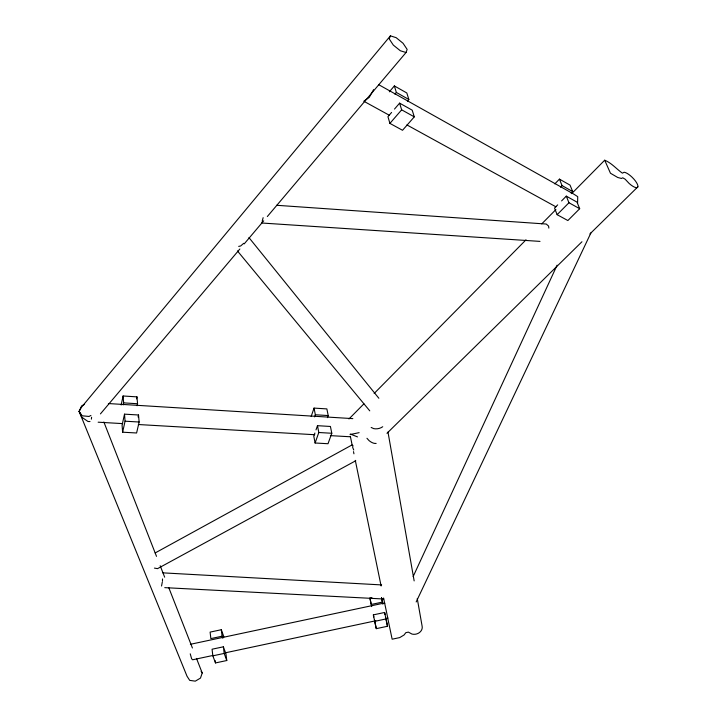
<?xml version="1.0" encoding="UTF-8"?>
<svg xmlns="http://www.w3.org/2000/svg" width="717" height="717" viewBox="0 0 717 717"><rect width="100%" height="100%" fill="white"/><g stroke="black" fill="none" stroke-linecap="round" stroke-linejoin="round"><path stroke-width="1.08" d="M162.481 581.146L162.508 578.951M577.57 203.359L577.732 196.664L573.806 194.137L378.693 84.669M352.907 445.4L352.683 447.408L353.741 450.043M263.13 217.672L262.171 221.32M91.382 419.158L91.606 417.231M161.549 586.031L162.293 582.123M121.146 404.997L123.1 395.99L136.965 396.868L137.556 403.743L137.108 405.732M123.199 404.881L123.638 402.873L123.1 395.99M124.516 414.157L122.087 425.163L122.625 432.199L136.597 432.987L139.134 422.017L138.533 414.991L124.516 414.157L125.063 421.202L122.625 432.199M136.517 398.858L136.965 396.868M138.067 416.989L138.533 414.991M196.503 658.412L202.212 672.994L200.482 678.085L195.302 681.15L189.718 680.379L187.029 676.23L79.121 411.406L81.648 405.876L84.481 404.406M311.151 416.505L314.046 408.098L326.862 408.905L328.216 415.564L327.463 417.661M314.62 416.873L315.346 414.767L314.046 408.098M314.897 433.032L313.786 436.187L315.095 442.998L328.01 443.724L331.801 433.265L330.42 426.463L317.479 425.683L316 429.886M315.095 442.998L318.805 432.503L317.479 425.683M267.324 216.543L406.037 52.511L407.148 49.401L403.053 43.271L396.151 37.669L390.415 35.85L81.371 407.364L79.121 411.406L81.881 417.276L88.03 421.506L90.001 421.533M390.415 35.85L389.223 38.906L393.319 45.099L400.31 50.746L406.037 52.511M413.144 576.567L557.1 265.182M416.165 601.957L590.925 232.882M373.584 89.643L369.228 97.404L363.788 101.231L389.277 115.231M100.434 413.897L239.863 249.005M244.201 243.888L263.713 220.818M389.331 91.821L394.359 85.932L406.808 92.959L408.851 99.475L407.399 101.151M394.906 94.133L396.349 92.448L394.359 85.932M391.59 112.444L387.942 116.665L389.905 123.387L402.533 130.279L414.292 116.853L412.194 110.167L399.611 103.149L394.502 109.065M389.905 123.387L401.654 109.835L399.611 103.149M554.806 183.884L559.439 179.133L570.042 185.12L572.677 191.564L571.126 193.133M560.488 187.164L562.038 185.578L559.439 179.133M557.674 204.883L554.537 208.055L557.127 214.679L567.864 220.54L579.694 208.701L576.997 202.113L566.296 196.144L561.59 200.912M348.973 418.952L363.922 403.823M374.149 393.472L526.018 239.819M541.747 223.892L555.917 209.561M571.655 193.644L604.7 160.205C611.7 163.046 616.45 169.024 622.419 173.173L624.122 172.25A10.423 3.271 45 0 1 637.359 184.161A10.423 3.271 45 0 1 629.221 183.525L625.125 179.178L622.723 177.78L621.496 178.461L617.758 177.493L610.463 173.236L604.7 160.205M557.127 214.679L568.957 202.75L566.296 196.144M386.956 433.31L581.944 241.772M589.93 233.921L637.879 186.814M243.672 243.332L240.634 246.003L238.671 246.379M155.15 552.959L352.047 444.934M355.766 460.735L157.543 568.644L154.424 568.097M90.925 415.457L89.025 416.452L82.159 415.797L79.121 411.406M223.892 636.893L221.311 629.723L210.108 632.107L210.852 638.605L222.1 636.203L222.835 638.255M381.534 597.853L382.43 602.092L371.227 604.476L369.927 598.112L371.953 597.673M190.372 644.305L384.617 602.961L387.816 618.206L385.638 618.672M223.381 646.806L212.071 649.217L212.832 655.831L215.494 662.929L226.769 660.527L225.972 653.931L223.381 646.806L224.179 653.42L226.769 660.527M374.695 621.352L373.36 614.872L384.626 612.47L385.997 618.941L374.695 621.352L376.291 628.657L387.512 626.264L385.71 617.713M213.316 655.383L192.595 659.792L191.618 658.753L190.238 653.832M225.317 652.82L375.825 620.761M212.832 655.831L224.179 653.42M350.102 434.556L359.127 432.656M164.767 587.644L383.64 598.991M162.84 572.856L381.623 584.92M125.063 421.202L139.134 422.017M318.805 432.503L331.801 433.265M98.148 422.196L122.715 423.622M138.345 424.527L314.763 434.726M330.394 435.631L350.488 436.787M123.638 402.873L137.556 403.743M315.346 414.767L328.216 415.564M108.366 403.546L352.845 418.629M261.454 222.987L540 241.396M276.619 205.286L546.255 224.045L548.586 226.088L548.846 228.114M350.29 434.054L357.505 436.895M371.164 427.449L373.718 428.632A9.178 6.901 -10.4 0 0 382.735 426.732M406.924 124.928L555.926 206.819M401.654 109.835L414.292 116.853M568.957 202.75L579.694 208.701M396.349 92.448L408.851 99.475M562.038 185.578L572.677 191.564M369.766 410.859L237.435 250.941M366.961 438.284L369.049 440.605A9.097 4.759 45.3 0 0 376.147 443.402M248.951 237.605L378.863 398.258M201.127 671.345L202.212 672.994M103.866 421.999L156.503 556.347M160.178 565.722L164.668 577.176M168.746 587.59L192.416 647.998M369.927 598.112L371.684 606.573M373.36 614.872L373.817 616.961M374.507 620.097L376.291 628.657M386.149 619.811L387.512 626.264M382.43 602.092L382.869 604.189M384.626 612.47L385.065 614.568M381.525 597.844L382.618 603.114M350.353 436.339L352.155 445.078M353.499 451.629L353.947 453.816M355.3 460.368L381.112 585.986M383.586 598.005L384.706 603.463M387.628 617.669L392.145 639.206L399.736 637.583L404.065 634.984L405.84 632.663L408.367 632.125L412.006 634.07A7.735 6.543 -10.3 0 0 419.588 632.457A7.735 6.543 -10.3 0 0 422.107 626.102L417.258 598.543M387.987 432.073L414.157 580.904M221.311 629.723L222.1 636.203M215.243 660.724L215.494 662.929"/></g></svg>
